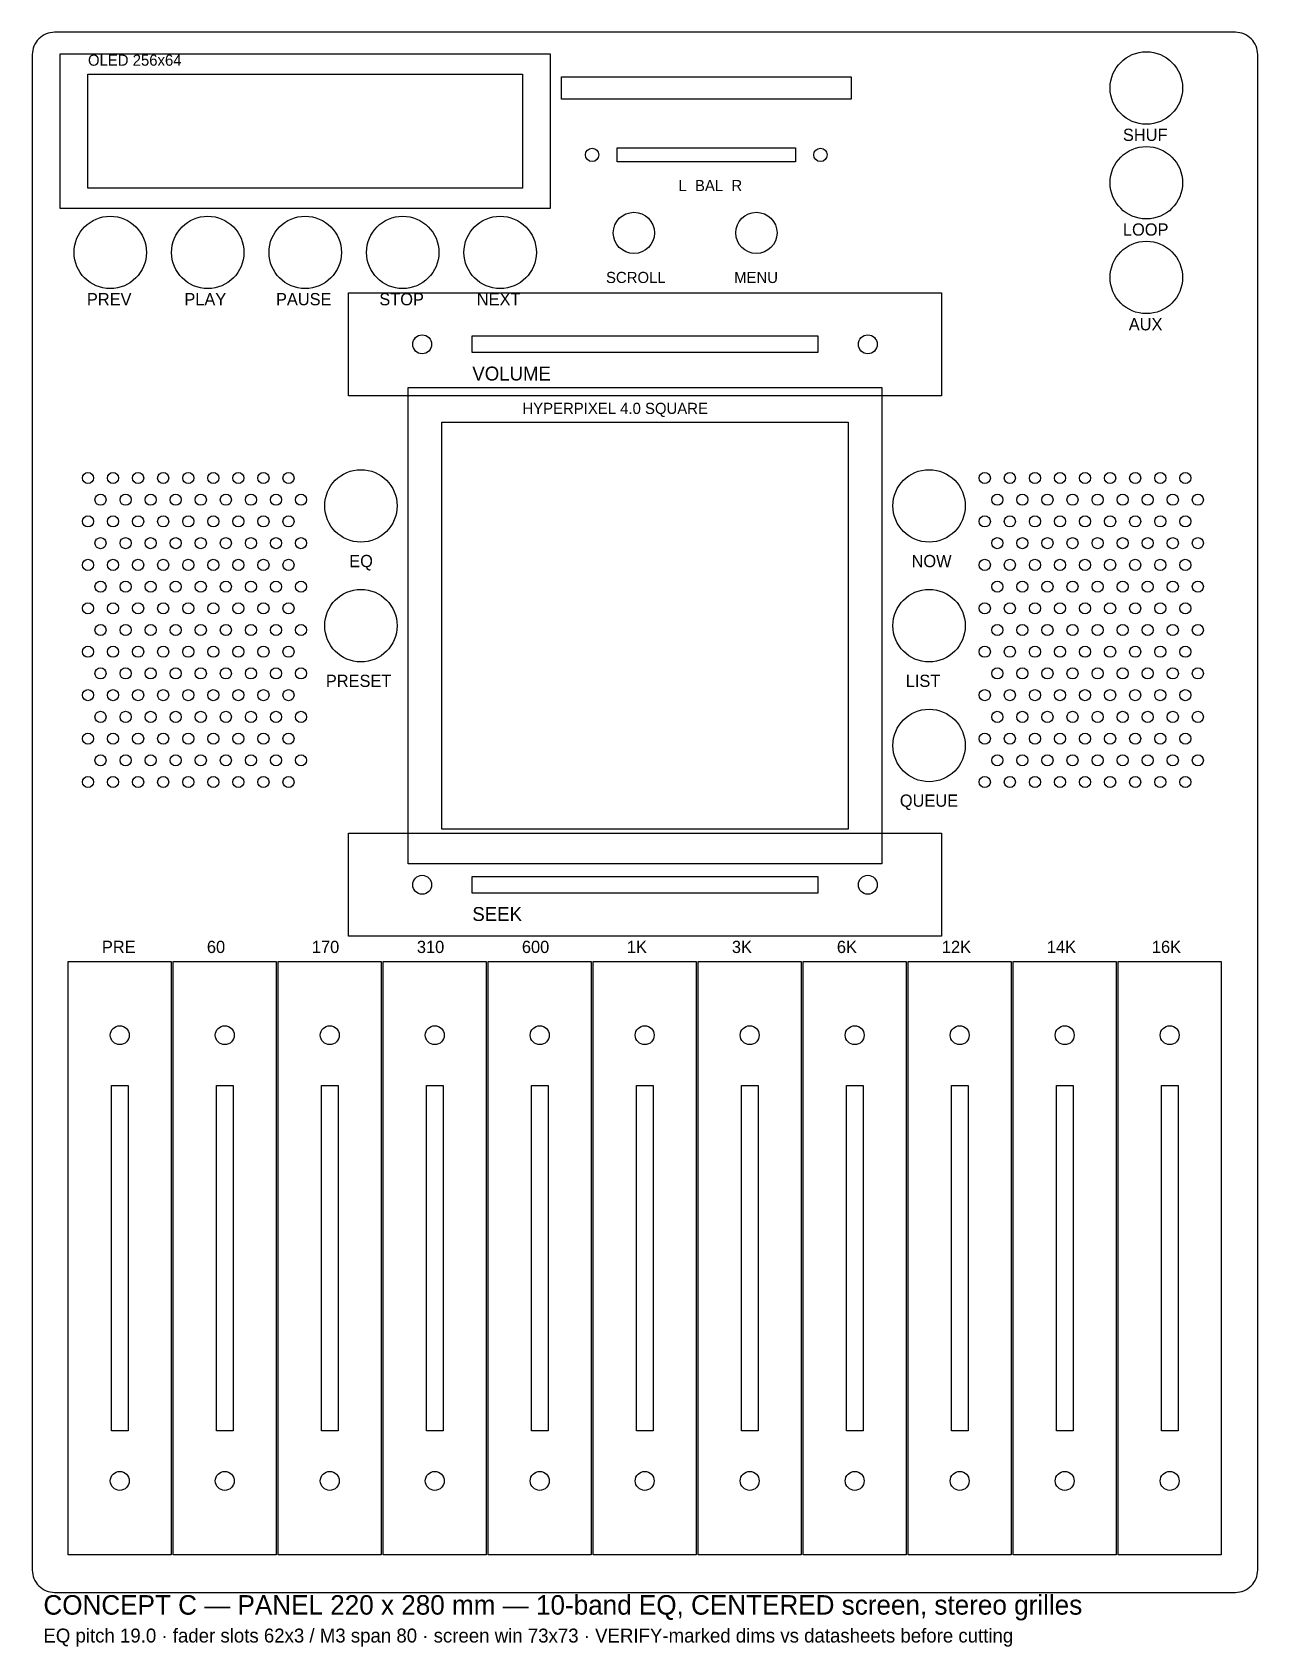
# Model space of a CAD drawing. Header units: millimetres. Extents: x 0 to 220, y -10 to 280.
import ezdxf

# ---------------------------------------------------------------- set-up
doc = ezdxf.new("R2010")
doc.units = ezdxf.units.MM
for name, color, linetype in [('CUTOUTS', 1, 'Continuous'), ('DIM', 9, 'Continuous'), ('ENGRAVE', 4, 'Continuous'), ('GRILLE', 3, 'Continuous'), ('HOLES', 2, 'Continuous'), ('OUTLINE', 7, 'Continuous'), ('REF', 8, 'Continuous')]:
    doc.layers.add(name, color=color, linetype=linetype)

msp = doc.modelspace()

# ---------------------------------------------------------------- linework, layer by layer
at = {"layer": 'CUTOUTS'}
for points in [[(10, 272.5), (88, 272.5), (88, 252), (10, 252)], [(95, 272), (147, 272), (147, 268), (95, 268)], [(105, 259.25), (137, 259.25), (137, 256.75), (105, 256.75)], [(79, 225.5), (141, 225.5), (141, 222.5), (79, 222.5)], [(73.5, 210), (146.5, 210), (146.5, 137), (73.5, 137)], [(79, 128.5), (141, 128.5), (141, 125.5), (79, 125.5)], [(14.2, 91), (17.2, 91), (17.2, 29), (14.2, 29)], [(33.05, 91), (36.05, 91), (36.05, 29), (33.05, 29)], [(51.9, 91), (54.9, 91), (54.9, 29), (51.9, 29)], [(70.75, 91), (73.75, 91), (73.75, 29), (70.75, 29)], [(89.6, 91), (92.6, 91), (92.6, 29), (89.6, 29)], [(108.45, 91), (111.45, 91), (111.45, 29), (108.45, 29)], [(127.3, 91), (130.3, 91), (130.3, 29), (127.3, 29)], [(146.15, 91), (149.15, 91), (149.15, 29), (146.15, 29)], [(165, 91), (168, 91), (168, 29), (165, 29)], [(183.85, 91), (186.85, 91), (186.85, 29), (183.85, 29)], [(202.7, 91), (205.7, 91), (205.7, 29), (202.7, 29)]]:
    msp.add_lwpolyline(points, close=True, dxfattribs=at)
for centre, radius in [((200, 270), 6.5), ((200, 253), 6.5), ((14, 240.5), 6.5), ((31.5, 240.5), 6.5), ((49, 240.5), 6.5), ((66.5, 240.5), 6.5), ((84, 240.5), 6.5), ((108, 244), 3.7), ((130, 244), 3.7), ((200, 236), 6.5), ((59, 195), 6.5), ((161, 195), 6.5), ((59, 173.5), 6.5), ((161, 173.5), 6.5), ((161, 152), 6.5)]:
    msp.add_circle(centre, radius, dxfattribs=at)
at = {"layer": 'GRILLE'}
for centre in [(10, 200), (14.5, 200), (19, 200), (23.5, 200), (28, 200), (32.5, 200), (37, 200), (41.5, 200), (46, 200), (171, 200), (175.5, 200), (180, 200), (184.5, 200), (189, 200), (193.5, 200), (198, 200), (202.5, 200), (207, 200), (12.25, 196.1), (16.75, 196.1), (21.25, 196.1), (25.75, 196.1), (30.25, 196.1), (34.75, 196.1), (39.25, 196.1), (43.75, 196.1), (48.25, 196.1), (173.25, 196.1), (177.75, 196.1), (182.25, 196.1), (186.75, 196.1), (191.25, 196.1), (195.75, 196.1), (200.25, 196.1), (204.75, 196.1), (209.25, 196.1), (10, 192.21), (14.5, 192.21), (19, 192.21), (23.5, 192.21), (28, 192.21), (32.5, 192.21), (37, 192.21), (41.5, 192.21), (46, 192.21), (171, 192.21), (175.5, 192.21), (180, 192.21), (184.5, 192.21), (189, 192.21), (193.5, 192.21), (198, 192.21), (202.5, 192.21), (207, 192.21), (12.25, 188.31), (16.75, 188.31), (21.25, 188.31), (25.75, 188.31), (30.25, 188.31), (34.75, 188.31), (39.25, 188.31), (43.75, 188.31), (48.25, 188.31), (173.25, 188.31), (177.75, 188.31), (182.25, 188.31), (186.75, 188.31), (191.25, 188.31), (195.75, 188.31), (200.25, 188.31), (204.75, 188.31), (209.25, 188.31), (10, 184.41), (14.5, 184.41), (19, 184.41), (23.5, 184.41), (28, 184.41), (32.5, 184.41), (37, 184.41), (41.5, 184.41), (46, 184.41), (171, 184.41), (175.5, 184.41), (180, 184.41), (184.5, 184.41), (189, 184.41), (193.5, 184.41), (198, 184.41), (202.5, 184.41), (207, 184.41), (12.25, 180.51), (16.75, 180.51), (21.25, 180.51), (25.75, 180.51), (30.25, 180.51), (34.75, 180.51), (39.25, 180.51), (43.75, 180.51), (48.25, 180.51), (173.25, 180.51), (177.75, 180.51), (182.25, 180.51), (186.75, 180.51), (191.25, 180.51), (195.75, 180.51), (200.25, 180.51), (204.75, 180.51), (209.25, 180.51), (10, 176.62), (14.5, 176.62), (19, 176.62), (23.5, 176.62), (28, 176.62), (32.5, 176.62), (37, 176.62), (41.5, 176.62), (46, 176.62), (171, 176.62), (175.5, 176.62), (180, 176.62), (184.5, 176.62), (189, 176.62), (193.5, 176.62), (198, 176.62), (202.5, 176.62), (207, 176.62), (12.25, 172.72), (16.75, 172.72), (21.25, 172.72), (25.75, 172.72), (30.25, 172.72), (34.75, 172.72), (39.25, 172.72), (43.75, 172.72), (48.25, 172.72), (173.25, 172.72), (177.75, 172.72), (182.25, 172.72), (186.75, 172.72), (191.25, 172.72), (195.75, 172.72), (200.25, 172.72), (204.75, 172.72), (209.25, 172.72), (10, 168.82), (14.5, 168.82), (19, 168.82), (23.5, 168.82), (28, 168.82), (32.5, 168.82), (37, 168.82), (41.5, 168.82), (46, 168.82), (171, 168.82), (175.5, 168.82), (180, 168.82), (184.5, 168.82), (189, 168.82), (193.5, 168.82), (198, 168.82), (202.5, 168.82), (207, 168.82), (12.25, 164.93), (16.75, 164.93), (21.25, 164.93), (25.75, 164.93), (30.25, 164.93), (34.75, 164.93), (39.25, 164.93), (43.75, 164.93), (48.25, 164.93), (173.25, 164.93), (177.75, 164.93), (182.25, 164.93), (186.75, 164.93), (191.25, 164.93), (195.75, 164.93), (200.25, 164.93), (204.75, 164.93), (209.25, 164.93), (10, 161.03), (14.5, 161.03), (19, 161.03), (23.5, 161.03), (28, 161.03), (32.5, 161.03), (37, 161.03), (41.5, 161.03), (46, 161.03), (171, 161.03), (175.5, 161.03), (180, 161.03), (184.5, 161.03), (189, 161.03), (193.5, 161.03), (198, 161.03), (202.5, 161.03), (207, 161.03), (12.25, 157.13), (16.75, 157.13), (21.25, 157.13), (25.75, 157.13), (30.25, 157.13), (34.75, 157.13), (39.25, 157.13), (43.75, 157.13), (48.25, 157.13), (173.25, 157.13), (177.75, 157.13), (182.25, 157.13), (186.75, 157.13), (191.25, 157.13), (195.75, 157.13), (200.25, 157.13), (204.75, 157.13), (209.25, 157.13), (10, 153.23), (14.5, 153.23), (19, 153.23), (23.5, 153.23), (28, 153.23), (32.5, 153.23), (37, 153.23), (41.5, 153.23), (46, 153.23), (171, 153.23), (175.5, 153.23), (180, 153.23), (184.5, 153.23), (189, 153.23), (193.5, 153.23), (198, 153.23), (202.5, 153.23), (207, 153.23), (12.25, 149.34), (16.75, 149.34), (21.25, 149.34), (25.75, 149.34), (30.25, 149.34), (34.75, 149.34), (39.25, 149.34), (43.75, 149.34), (48.25, 149.34), (173.25, 149.34), (177.75, 149.34), (182.25, 149.34), (186.75, 149.34), (191.25, 149.34), (195.75, 149.34), (200.25, 149.34), (204.75, 149.34), (209.25, 149.34), (10, 145.44), (14.5, 145.44), (19, 145.44), (23.5, 145.44), (28, 145.44), (32.5, 145.44), (37, 145.44), (41.5, 145.44), (46, 145.44), (171, 145.44), (175.5, 145.44), (180, 145.44), (184.5, 145.44), (189, 145.44), (193.5, 145.44), (198, 145.44), (202.5, 145.44), (207, 145.44)]:
    msp.add_circle(centre, 1, dxfattribs=at)
at = {"layer": 'HOLES'}
for centre, radius in [((100.5, 258), 1.2), ((141.5, 258), 1.2), ((70, 224), 1.7), ((150, 224), 1.7), ((70, 127), 1.7), ((150, 127), 1.7), ((15.7, 100), 1.7), ((34.55, 100), 1.7), ((53.4, 100), 1.7), ((72.25, 100), 1.7), ((91.1, 100), 1.7), ((109.95, 100), 1.7), ((128.8, 100), 1.7), ((147.65, 100), 1.7), ((166.5, 100), 1.7), ((185.35, 100), 1.7), ((204.2, 100), 1.7), ((15.7, 20), 1.7), ((34.55, 20), 1.7), ((53.4, 20), 1.7), ((72.25, 20), 1.7), ((91.1, 20), 1.7), ((109.95, 20), 1.7), ((128.8, 20), 1.7), ((147.65, 20), 1.7), ((166.5, 20), 1.7), ((185.35, 20), 1.7), ((204.2, 20), 1.7)]:
    msp.add_circle(centre, radius, dxfattribs=at)
at = {"layer": 'OUTLINE'}
msp.add_lwpolyline([(4, 0), (216, 0, 0.414214), (220, 4), (220, 276, 0.414214), (216, 280), (4, 280, 0.414214), (0, 276), (0, 4, 0.414214)], format="xyb", close=True, dxfattribs=at)
at = {"layer": 'REF'}
for points in [[(5, 276.15), (93, 276.15), (93, 248.35), (5, 248.35)], [(56.75, 233.25), (163.25, 233.25), (163.25, 214.75), (56.75, 214.75)], [(67.5, 216.25), (152.5, 216.25), (152.5, 130.75), (67.5, 130.75)], [(56.75, 136.25), (163.25, 136.25), (163.25, 117.75), (56.75, 117.75)], [(6.45, 113.25), (24.95, 113.25), (24.95, 6.75), (6.45, 6.75)], [(25.3, 113.25), (43.8, 113.25), (43.8, 6.75), (25.3, 6.75)], [(44.15, 113.25), (62.65, 113.25), (62.65, 6.75), (44.15, 6.75)], [(63, 113.25), (81.5, 113.25), (81.5, 6.75), (63, 6.75)], [(81.85, 113.25), (100.35, 113.25), (100.35, 6.75), (81.85, 6.75)], [(100.7, 113.25), (119.2, 113.25), (119.2, 6.75), (100.7, 6.75)], [(119.55, 113.25), (138.05, 113.25), (138.05, 6.75), (119.55, 6.75)], [(138.4, 113.25), (156.9, 113.25), (156.9, 6.75), (138.4, 6.75)], [(157.25, 113.25), (175.75, 113.25), (175.75, 6.75), (157.25, 6.75)], [(176.1, 113.25), (194.6, 113.25), (194.6, 6.75), (176.1, 6.75)], [(194.95, 113.25), (213.45, 113.25), (213.45, 6.75), (194.95, 6.75)]]:
    msp.add_lwpolyline(points, close=True, dxfattribs=at)

# ---------------------------------------------------------------- texts
at = {"layer": 'DIM'}
for s, height, p in [('CONCEPT C — PANEL 220 x 280 mm — 10-band EQ, CENTERED screen, stereo grilles', 3.5, (2, -4)), ('EQ pitch 19.0 · fader slots 62x3 / M3 span 80 · screen win 73x73 · VERIFY-marked dims vs datasheets before cutting', 2.5, (2, -9))]:
    msp.add_text(s, height=height, dxfattribs=at).set_placement(p)
at = {"layer": 'ENGRAVE'}
for s, height, p in [('OLED 256x64', 2, (10, 274)), ('SHUF', 2.2, (195.8, 260.5)), ('L  BAL  R', 2, (116, 251.5)), ('LOOP', 2.2, (195.8, 243.5)), ('SCROLL', 2, (103, 235)), ('MENU', 2, (126, 235)), ('PREV', 2.2, (9.8, 231)), ('PLAY', 2.2, (27.3, 231)), ('PAUSE', 2.2, (43.75, 231)), ('STOP', 2.2, (62.3, 231)), ('NEXT', 2.2, (79.8, 231)), ('AUX', 2.2, (196.85, 226.5)), ('VOLUME', 2.5, (79, 217.5)), ('HYPERPIXEL 4.0 SQUARE', 2, (88, 211.5)), ('EQ', 2.2, (56.9, 184)), ('NOW', 2.2, (157.85, 184)), ('PRESET', 2.2, (52.7, 162.5)), ('LIST', 2.2, (156.8, 162.5)), ('QUEUE', 2.2, (155.75, 141)), ('SEEK', 2.5, (79, 120.5)), ('PRE', 2.2, (12.5, 114.75)), ('60', 2.2, (31.35, 114.75)), ('170', 2.2, (50.2, 114.75)), ('310', 2.2, (69.05, 114.75)), ('600', 2.2, (87.9, 114.75)), ('1K', 2.2, (106.75, 114.75)), ('3K', 2.2, (125.6, 114.75)), ('6K', 2.2, (144.45, 114.75)), ('12K', 2.2, (163.3, 114.75)), ('14K', 2.2, (182.15, 114.75)), ('16K', 2.2, (201, 114.75))]:
    msp.add_text(s, height=height, dxfattribs=at).set_placement(p)

doc.saveas('drawing.dxf')
